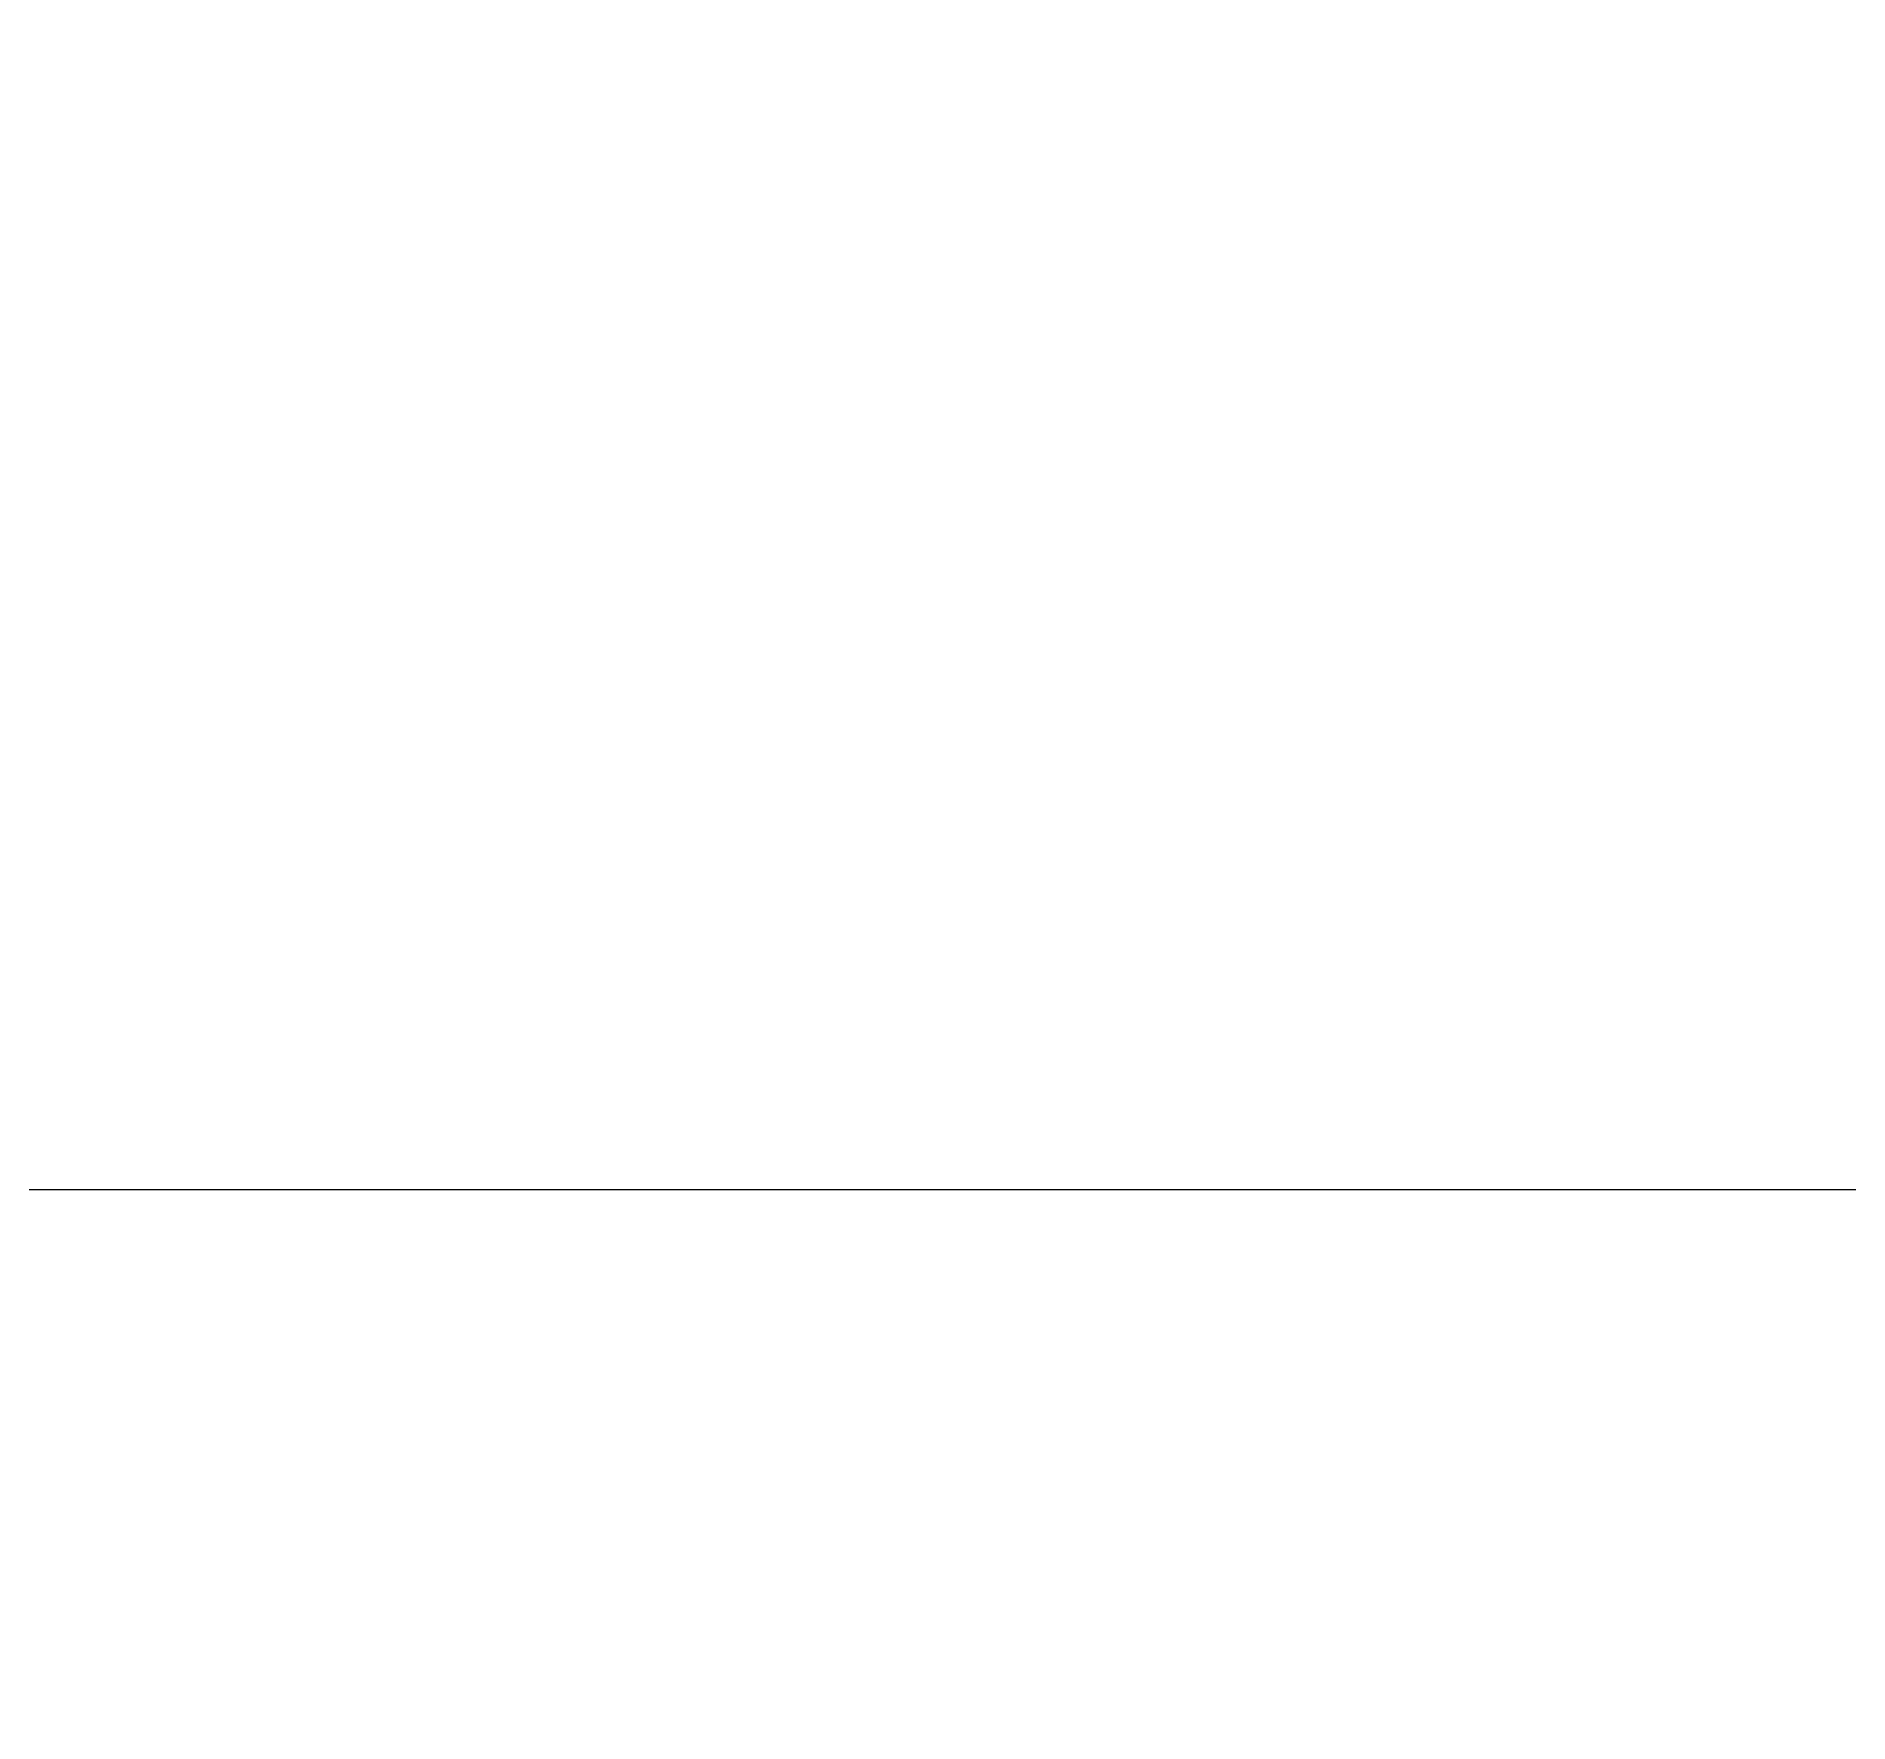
# Model space of a CAD drawing. Extents: x -38 to 2998, y -195 to 11529.
# Drawn here: x 1682.01 to 1722.78, y 1266 to 1303.96 of the extents above; entities that cross this region are included whole.
import ezdxf

# ---------------------------------------------------------------- set-up
doc = ezdxf.new("R2010")
doc.units = 0
doc.header["$MEASUREMENT"] = 0
doc.layers.get('0').update_dxf_attribs({"linetype": 'CONTINUOUS'})
doc.layers.add('DIMENSIONS', color=4, linetype='CONTINUOUS')
doc.dimstyles.get("Standard").update_dxf_attribs({"dimtxt": 0.18, "dimasz": 0.18, "dimexe": 0.18, "dimexo": 0.0625, "dimgap": 0.09, "dimtad": 0, "dimtih": 1, "dimtoh": 1, "dimdec": 4, "dimzin": 0, "dimtxsty": 'STANDARD', "dimcen": 0.09, "dimazin": 3, "dimtfac": 1, "dimtdec": 4, "dimtofl": 0, "dimtmove": 0, "dimatfit": 3, "dimtolj": 1, "dimtzin": 0})

# ---------------------------------------------------------------- blocks, each defined once
blk = doc.blocks.new('*D2509')
at = {"color": 1, "linetype": 'BYBLOCK'}
for points in [[(1516.773, 1282.773), (1515.712, 1281.712), (1508.288, 1274.288), (1507.227, 1273.227)], [(1738.773, 1282.773), (1737.712, 1281.712), (1730.288, 1274.288), (1729.227, 1273.227)]]:
    blk.add_solid(points, dxfattribs=at)
at = {"layer": 'DIMENSIONS', "color": 9, "linetype": 'BYBLOCK'}
for p, q in [((1512, 1278), (1512, 1296)), ((1734, 1278), (1734, 1296))]:
    blk.add_line(p, q, dxfattribs=at)
at = {"layer": 'DIMENSIONS', "color": 0, "linetype": 'BYBLOCK'}
blk.add_line((1512, 1278), (1734, 1278), dxfattribs=at)
at = {"layer": 'DIMENSIONS', "color": 0, "linetype": 'BYBLOCK', "insert": (1623, 1290), "char_height": 6, "attachment_point": 5}
blk.add_mtext("\\A1; 18' -6''", dxfattribs=at)
blk = doc.blocks.new('*D2979')
at = {"color": 1, "linetype": 'BYBLOCK'}
for points in [[(1516.773, 1282.773), (1515.712, 1281.712), (1508.288, 1274.288), (1507.227, 1273.227)], [(1738.773, 1282.773), (1737.712, 1281.712), (1730.288, 1274.288), (1729.227, 1273.227)]]:
    blk.add_solid(points, dxfattribs=at)
at = {"layer": 'DIMENSIONS', "color": 9, "linetype": 'BYBLOCK'}
for p, q in [((1512, 1278), (1512, 1296)), ((1734, 1278), (1734, 1296))]:
    blk.add_line(p, q, dxfattribs=at)
at = {"layer": 'DIMENSIONS', "color": 0, "linetype": 'BYBLOCK'}
blk.add_line((1512, 1278), (1734, 1278), dxfattribs=at)
at = {"layer": 'DIMENSIONS', "color": 0, "linetype": 'BYBLOCK', "insert": (1623, 1290), "char_height": 6, "attachment_point": 5}
blk.add_mtext("\\A1; 18' -6''", dxfattribs=at)

msp = doc.modelspace()

# ---------------------------------------------------------------- dimensions: what is measured, and where the dimension line sits
at = {"layer": 'DIMENSIONS'}
for picture in ['*D2509', '*D2979']:
    dim = msp.add_linear_dim(base=(1734, 1278), p1=(1512, 1266), p2=(1734, 1266), dimstyle='STANDARD', dxfattribs=at)
    dim.commit()
    dim.dimension.update_dxf_attribs({"geometry": picture, "text_midpoint": (1623, 1266)})

doc.saveas('drawing.dxf')
